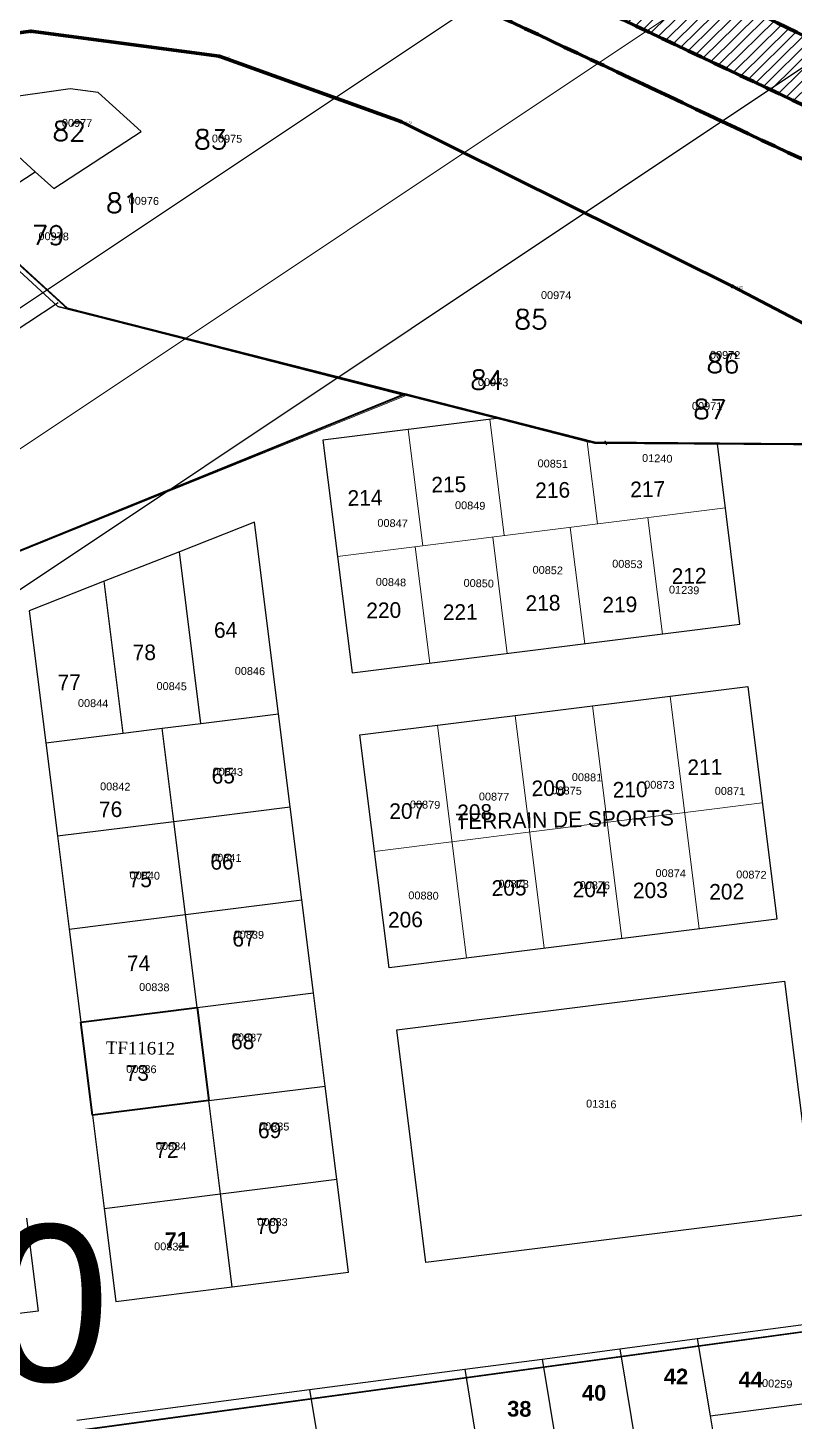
# Model space of a CAD drawing. Header units: metres. Extents: x 0 to 1324930, y 0 to 1631912.
# Drawn here: x 253857.3 to 253955.4, y 1631314.6 to 1631492.8 of the extents above; entities that cross this region are included whole.
import ezdxf
from ezdxf.enums import TextEntityAlignment as Align

# ---------------------------------------------------------------- set-up
doc = ezdxf.new("R2010")
doc.units = ezdxf.units.M
doc.header["$MEASUREMENT"] = 0
for name, color, linetype in [('A_revoir_niveau_0', 7, 'Continuous'), ('limites_parcelles', 7, 'Continuous'), ('limites_tf', 7, 'Continuous'), ('numero_lot', 7, 'Continuous'), ('numero_parcelle', 7, 'Continuous')]:
    doc.layers.add(name, color=color, linetype=linetype)
for name, color, linetype, lineweight in [('Div_Cont', 7, 'Continuous', 0), ('Numero Titre Foncier', 4, 'Continuous', 0), ('Régularisation', 1, 'Continuous', 40), ('TITRE FONCIER', 7, 'Continuous', 0), ('Voirie', 252, 'Continuous', 0), ('檩条', 4, 'Continuous', 0)]:
    doc.layers.add(name, color=color, linetype=linetype, lineweight=lineweight)
doc.layers.add('Lignes HT Vectorisées', color=6, linetype='Continuous', lineweight=0, true_color=0xff00ff)
doc.styles.get("Standard").update_dxf_attribs({"font": 'txt.shx'})
doc.styles.add('Style-Arial', font='arial.ttf')
doc.styles.add('Style-Times New Roman', font='times.ttf')
doc.styles.add('style1', font='')
doc.styles.get('style1').set_extended_font_data('Times New Roman', bold=True)

# ---------------------------------------------------------------- blocks, each defined once
blk = doc.blocks.new('*U138')
at = {"layer": '檩条', "color": 7, "linetype": 'Continuous', "lineweight": 0}
for p, q in [((-6.078739, 19.567291, 0.00005), (-7.943194, 34.450967, 0.00005)), ((-16.497313, 18.262173, 0.00005), (-18.361767, 33.145849, 0.00005)), ((5.828201, 21.058855, 0.00005), (4.510017, 31.581733, 0.00005)), ((-27.412008, 16.894906, 0.00005), (22.200146, 23.109743, 0.00005)), ((12.277794, 21.866786, 0.00005), (14.142249, 6.98311, 0.00005)), ((2.355344, 20.623816, 0.00005), (4.219798, 5.74014, 0.00005)), ((-17.489558, 18.137876, 0.00005), (-15.625103, 3.2542, 0.00005)), ((-7.567107, 19.380846, 0.00005), (-5.702652, 4.49717, 0.00005))]:
    blk.add_line(p, q, dxfattribs=at)
at = {"layer": '檩条', "color": 7, "lineweight": 0, "ltscale": 39.37}
for p, q in [((18.865445, -30.722137, 0.00005), (15.136543, -0.954845, 0.00005)), ((-0.979416, -33.208072, 0.00005), (-4.708318, -3.44078, 0.00005)), ((8.943015, -31.965105, 0.00005), (5.214113, -2.197812, 0.00005)), ((-10.901847, -34.451039, 0.00005), (-14.630749, -4.683747, 0.00005)), ((-22.688729, -20.81036, 0.00005), (26.923425, -14.595524, 0.00005))]:
    blk.add_line(p, q, dxfattribs=at)
at = {"layer": '檩条', "color": 5, "lineweight": 0, "style": 'Style-Arial'}
for s, rotation, p in [('00851', 358.3981, (-1.809044, 29.325848, -0.000071)), ('00849', 358.3981, (-12.373838, 23.982426, -0.000071)), ('00847', 358.3981, (-22.301645, 21.718665, -0.000071)), ('00853', 358.3981, (7.735043, 16.495885, -0.000071)), ('00852', 358.3981, (-2.449239, 15.713674, -0.000071)), ('00848', 358.3981, (-22.508094, 14.17408, -0.000071)), ('00850', 358.3981, (-11.279636, 14.034851, -0.000071)), ('01239', 358.26587, (14.998722, 13.17904, 0.00005)), ('00873', 359, (11.823863, -11.769329, 0.00005)), ('00877', 359, (-9.327791, -13.2796, 0.00005)), ('00875', 359, (-0.042561, -12.501937, 0.00005)), ('00871', 359, (20.84698, -12.56067, 0.00005)), ('00879', 359, (-18.147813, -14.300318, 0.00005)), ('00874', 359, (13.269662, -23.071414, 0.00005)), ('00878', 359, (-6.821451, -24.433446, 0.00005)), ('00876', 359, (3.566622, -24.61477, 0.00005)), ('00872', 359, (23.594437, -23.251633, 0.00005)), ('00880', 359, (-18.35074, -25.926026, 0.00005))]:
    blk.add_text(s, height=1, rotation=rotation, dxfattribs=at).set_placement(p, align=Align.TOP_LEFT)
at = {"layer": '檩条', "color": 7, "linetype": 'Continuous', "lineweight": 0, "style": 'Style-Arial'}
blk.add_text('00881', height=1, rotation=359, dxfattribs=at).set_placement((2.566495, -10.802248, 0.00005), align=Align.TOP_LEFT)
at = {"layer": '檩条', "color": 7, "lineweight": 13, "char_height": 1.999996, "attachment_point": 5, "rotation": 0.99997641, "line_spacing_factor": 0.6}
for s, insert in [('\\fComic Sans MS|b0|i0|c00|p71;215', (-13.182308, 26.103706, 0.00005)), ('\\fComic Sans MS|b0|i0|c00|p71;214', (-23.901578, 24.40843, 0.00005)), ('\\fComic Sans MS|b0|i0|c00|p71;216', (0.102997, 25.381336, 0.00005)), ('\\fComic Sans MS|b0|i0|c00|p71;217', (12.259862, 25.511433, 0.00005)), ('\\fComic Sans MS|b0|i0|c00|p71;212', (17.559702, 14.421884, 0.00005)), ('\\fComic Sans MS|b0|i0|c00|p71;220', (-21.504031, 10.012674, 0.00005)), ('\\fComic Sans MS|b0|i0|c00|p71;221', (-11.713668, 9.799294, 0.00005)), ('\\fComic Sans MS|b0|i0|c00|p71;218', (-1.134558, 10.948895, 0.00005)), ('\\fComic Sans MS|b0|i0|c00|p71;219', (8.697512, 10.737375, 0.00005)), ('\\fComic Sans MS|b0|i0|c00|p71;211', (19.569332, -10.026852, 0.00005)), ('\\fComic Sans MS|b0|i0|c00|p71;209', (-0.360548, -12.736988, 0.00005)), ('\\fComic Sans MS|b0|i0|c00|p71;210', (10.011489, -12.918592, 0.00005)), ('\\fComic Sans MS|b0|i0|c00|p71;207', (-18.560216, -15.659528, 0.00005)), ('\\fComic Sans MS|b0|i0|c00|p71;208', (-9.868734, -15.809164, 0.00005)), ('\\fComic Sans MS|b0|i0|c00|p71;205', (-5.471241, -25.488881, 0.00005)), ('\\fComic Sans MS|b0|i0|c00|p71;204', (4.892307, -25.670633, 0.00005)), ('\\fComic Sans MS|b0|i0|c00|p71;203', (12.602282, -25.802709, 0.00005)), ('\\fComic Sans MS|b0|i0|c00|p71;202', (22.36703, -25.973581, 0.00005)), ('\\fComic Sans MS|b0|i0|c00|p71;206', (-18.732026, -29.554236, 0.00005))]:
    blk.add_mtext(s, dxfattribs=dict(at, insert=insert))

msp = doc.modelspace()

# ---------------------------------------------------------------- hatches: boundary and pattern name
at = {"layer": 'voirie', "linetype": 'Continuous', "lineweight": 0}
h = msp.add_hatch(dxfattribs=at)
h.set_pattern_fill('HATCH', style=0, pattern_type=2)
h.set_pattern_definition([(44.628, (253668.0499, 1631419.1287), (-0.702501, 0.7116828), [])])
edge = h.paths.add_edge_path()
edge.add_line((254014.0793, 1631463.66775), (253932.93109, 1631503.37016))
edge.add_spline(control_points=[(253932.93109, 1631503.37016), (253924.09252, 1631507.6945), (253915.09848, 1631511.62657), (253905.97768, 1631515.40741), (253899.92181, 1631517.91774), (253893.64847, 1631519.63697), (253887.2927, 1631521.32485), (253883.30091, 1631522.38493), (253879.28576, 1631523.13048), (253875.20971, 1631523.67635), (253866.14483, 1631524.89033), (253856.92444, 1631525.11568), (253847.84401, 1631524.42704), (253840.3009, 1631523.85498), (253832.85261, 1631522.49576), (253825.45177, 1631520.45834), (253819.31819, 1631518.76978), (253813.36853, 1631516.94879), (253807.67377, 1631514.20063), (253799.46312, 1631510.23836), (253791.44754, 1631506.11622), (253783.65278, 1631501.49632), (253769.01177, 1631492.8187), (253754.39164, 1631484.12887), (253739.82402, 1631475.33933), (253733.47314, 1631471.50744), (253727.17317, 1631467.59583), (253720.82047, 1631463.76347), (253713.38388, 1631459.27723), (253705.76374, 1631455.13038), (253697.98561, 1631451.23046), (253690.62732, 1631447.54104), (253683.13811, 1631444.14849), (253675.43661, 1631441.29165), (253670.7603, 1631439.55699), (253666.08144, 1631437.83003), (253661.40557, 1631436.09464), (253655.08779, 1631433.74987), (253648.7612, 1631431.42864), (253642.45249, 1631429.05954)], knot_values=[0, 0, 0, 0, 0.093200309, 0.093200309, 0.093200309, 0.15508173, 0.15508173, 0.15508173, 0.193946821, 0.193946821, 0.193946821, 0.280380501, 0.280380501, 0.280380501, 0.352180884, 0.352180884, 0.352180884, 0.411686712, 0.411686712, 0.411686712, 0.497481536, 0.497481536, 0.497481536, 0.658631128, 0.658631128, 0.658631128, 0.728885801, 0.728885801, 0.728885801, 0.811127136, 0.811127136, 0.811127136, 0.888929419, 0.888929419, 0.888929419, 0.936170485, 0.936170485, 0.936170485, 1, 1, 1, 1], degree=3, periodic=0)
edge.add_line((253642.45249, 1631429.05954), (253634.56008, 1631426.09572))
edge.add_line((253634.56008, 1631426.09572), (253630.43622, 1631407.1851))
edge.add_spline(control_points=[(253630.43622, 1631407.1851), (253629.82756, 1631404.39402), (253633.35895, 1631402.30819), (253636.01409, 1631400.67875), (253639.34526, 1631398.63443), (253642.62531, 1631397.73497), (253646.19078, 1631397.2086), (253650.60421, 1631396.55705), (253655.09842, 1631396.24952), (253659.49086, 1631396.71624), (253663.44632, 1631397.13652), (253667.32498, 1631397.97817), (253671.13845, 1631399.54068), (253675.11377, 1631401.1695), (253678.87067, 1631402.94946), (253681.97406, 1631405.76046), (253686.35548, 1631409.72907), (253690.61522, 1631413.73649), (253694.82478, 1631417.84328), (253707.36409, 1631430.07644), (253719.77569, 1631442.42459), (253732.35531, 1631454.61538), (253736.55064, 1631458.68103), (253740.85815, 1631462.61547), (253745.19302, 1631466.54228), (253749.88185, 1631470.78974), (253754.88018, 1631474.60866), (253760.05769, 1631478.30202), (253771.43646, 1631486.41905), (253783.54398, 1631492.89833), (253796.10202, 1631499.18244), (253806.53792, 1631504.40462), (253817.02702, 1631508.64182), (253828.37892, 1631511.69215), (253836.5964, 1631513.90024), (253844.87437, 1631514.82893), (253853.19692, 1631515.15409), (253861.34503, 1631515.47243), (253869.55999, 1631515.16688), (253877.70646, 1631514.07993), (253886.49774, 1631512.90695), (253895.49556, 1631511.76924), (253903.4725, 1631507.99452)], knot_values=[0, 0, 0, 0, 0.027111142, 0.027111142, 0.027111142, 0.061125129, 0.061125129, 0.061125129, 0.103228568, 0.103228568, 0.103228568, 0.14114339, 0.14114339, 0.14114339, 0.18066748, 0.18066748, 0.18066748, 0.236468305, 0.236468305, 0.236468305, 0.402686169, 0.402686169, 0.402686169, 0.458120117, 0.458120117, 0.458120117, 0.518080447, 0.518080447, 0.518080447, 0.649857188, 0.649857188, 0.649857188, 0.759365469, 0.759365469, 0.759365469, 0.838637017, 0.838637017, 0.838637017, 0.916247019, 0.916247019, 0.916247019, 1, 1, 1, 1], degree=3, periodic=0)
edge.add_line((253903.4725, 1631507.99452), (254010.18091, 1631457.49964))
edge.add_line((254010.18091, 1631457.49964), (254014.0793, 1631463.66775))

# ---------------------------------------------------------------- linework, layer by layer
at = {"layer": 'A_revoir_niveau_0', "color": 7, "ltscale": 39.37, "flags": 128}
msp.add_lwpolyline([(253931.16458, 1631439.88001), (253931.37645, 1631439.45955)], dxfattribs=at)
at = {"layer": 'A_revoir_niveau_0', "color": 1, "ltscale": 39.37, "flags": 128}
msp.add_lwpolyline([(253931.16468, 1631439.87998), (253931.18815, 1631439.90545)], close=True, dxfattribs=at)
at = {"layer": 'A_revoir_niveau_0', "color": 0, "ltscale": 39.37}
for p in [(253930.98761, 1631439.67984), (253931.01427, 1631439.66037), (253931.08908, 1631439.77008), (253931.08908, 1631439.77008), (253931.11575, 1631439.75061), (253931.19056, 1631439.86032), (253931.19124, 1631439.86054), (253931.19124, 1631439.86054)]:
    msp.add_point(p, dxfattribs=at)
at = {"layer": 'A_revoir_niveau_0', "color": 0, "lineweight": 0, "ltscale": 39.37}
for p in [(253930.98761, 1631439.67984), (253931.01427, 1631439.66037), (253931.08908, 1631439.77008), (253931.08908, 1631439.77008), (253931.11575, 1631439.75061), (253931.19056, 1631439.86032), (253931.19124, 1631439.86054), (253931.19124, 1631439.86054)]:
    msp.add_point(p, dxfattribs=at)
at = {"layer": 'Div_Cont', "color": 7}
for p, q in [((253860.90827, 1631458.1982), (253860.90827, 1631458.1982)), ((253860.99358, 1631458.2535), (253860.99358, 1631458.2535))]:
    msp.add_line(p, q, dxfattribs=at)
at = {"layer": 'Lignes HT Vectorisées', "color": 5, "flags": 128}
msp.add_lwpolyline([(253756.66915, 1629670.28747), (253861.6214, 1629827.96483), (253775.88294, 1630131.98512), (253683.84738, 1630461.07475), (253586.37462, 1630811.1062), (253617.63126, 1631056.92065), (253648.5016, 1631303.4799), (253822.38623, 1631416.29853), (253967.16361, 1631512.85749)], dxfattribs=at)
at = {"layer": 'limites_parcelles'}
for p, q in [((253843.78787, 1631448.60241), (253950.85481, 1631520.01047)), ((253983.47234, 1631505.70453), (253844.73288, 1631413.17313)), ((253862.73998, 1631484.96998), (253848.82298, 1631482.98598)), ((253866.35198, 1631484.52898), (253862.73998, 1631484.96998)), ((253871.85798, 1631479.52298), (253866.35198, 1631484.52898)), ((253848.82298, 1631482.98598), (253858.28444, 1631474.38348)), ((253860.66398, 1631472.21998), (253871.85798, 1631479.52298)), ((253849.53198, 1631468.67398), (253858.28444, 1631474.38348)), ((253858.28444, 1631474.38348), (253860.66398, 1631472.21998)), ((253844.86947, 1631446.93986), (253861.22873, 1631457.65174)), ((253917.30264, 1631442.82844), (253895.10224, 1631440.04743)), ((253895.10224, 1631440.04743), (253898.83115, 1631410.28008)), ((253948.4433, 1631416.49492), (253945.55084, 1631439.58502)), ((253886.33775, 1631429.56079), (253876.7335, 1631425.7778)), ((253889.4059, 1631405.06814), (253886.33775, 1631429.56079)), ((253876.7335, 1631425.7778), (253867.12926, 1631421.9948)), ((253879.48355, 1631403.82458), (253876.7335, 1631425.7778)), ((253867.12926, 1631421.9948), (253857.52535, 1631418.21194)), ((253869.56119, 1631402.58101), (253867.12926, 1631421.9948)), ((253857.52535, 1631418.21194), (253859.63864, 1631401.33742)), ((253898.83115, 1631410.28008), (253948.4433, 1631416.49492)), ((253899.82552, 1631402.34214), (253949.43767, 1631408.55697)), ((253949.43767, 1631408.55697), (253953.16658, 1631378.78968)), ((253879.48355, 1631403.82458), (253889.4059, 1631405.06814)), ((253890.89746, 1631393.16122), (253889.4059, 1631405.06814)), ((253859.63864, 1631401.33742), (253869.56119, 1631402.58101)), ((253869.56119, 1631402.58101), (253874.52237, 1631403.20279)), ((253874.52237, 1631403.20279), (253879.48355, 1631403.82458)), ((253876.01393, 1631391.29588), (253874.52237, 1631403.20279)), ((253903.55442, 1631372.57484), (253899.82552, 1631402.34214)), ((253859.63864, 1631401.33742), (253861.12981, 1631389.43046)), ((253876.01393, 1631391.29588), (253890.89746, 1631393.16122)), ((253892.38902, 1631381.25431), (253890.89746, 1631393.16122)), ((253861.12981, 1631389.43046), (253876.01393, 1631391.29588)), ((253877.50549, 1631379.38896), (253876.01393, 1631391.29588)), ((253861.12981, 1631389.43046), (253862.62098, 1631377.52349)), ((253877.50549, 1631379.38896), (253892.38902, 1631381.25431)), ((253893.88059, 1631369.34739), (253892.38902, 1631381.25431)), ((253862.62098, 1631377.52349), (253877.50549, 1631379.38896)), ((253878.99705, 1631367.48204), (253877.50549, 1631379.38896)), ((253862.62098, 1631377.52349), (253864.11216, 1631365.61653)), ((253953.16658, 1631378.78968), (253903.55442, 1631372.57484)), ((253904.5488, 1631364.6369), (253954.16095, 1631370.85174)), ((253954.16095, 1631370.85174), (253957.88985, 1631341.08444)), ((253878.99705, 1631367.48204), (253893.88059, 1631369.34739)), ((253895.37215, 1631357.44047), (253893.88059, 1631369.34739)), ((253864.11216, 1631365.61653), (253878.99705, 1631367.48204)), ((253880.48861, 1631355.57513), (253878.99705, 1631367.48204)), ((253864.11216, 1631365.61653), (253865.60333, 1631353.70956)), ((253908.2777, 1631334.86961), (253904.5488, 1631364.6369)), ((253880.48861, 1631355.57513), (253895.37215, 1631357.44047)), ((253896.86371, 1631345.53356), (253895.37215, 1631357.44047)), ((253865.60333, 1631353.70956), (253880.48861, 1631355.57513)), ((253881.98017, 1631343.66821), (253880.48861, 1631355.57513)), ((253865.60333, 1631353.70956), (253867.0945, 1631341.8026)), ((253881.98017, 1631343.66821), (253896.86371, 1631345.53356)), ((253898.35527, 1631333.62664), (253896.86371, 1631345.53356)), ((253867.0945, 1631341.8026), (253881.98017, 1631343.66821)), ((253883.47173, 1631331.76129), (253881.98017, 1631343.66821)), ((253867.0945, 1631341.8026), (253868.58568, 1631329.89563)), ((253857.17203, 1631340.55995), (253858.66321, 1631328.65299)), ((253957.88985, 1631341.08444), (253908.2777, 1631334.86961)), ((253883.47173, 1631331.76129), (253898.35527, 1631333.62664)), ((253868.58568, 1631329.89563), (253883.47173, 1631331.76129)), ((253858.66321, 1631328.65299), (253843.7795, 1631326.78902)), ((253942.98762, 1631325.14297), (253957.8674, 1631327.10184)), ((253923.1479, 1631322.53114), (253933.06776, 1631323.83706)), ((253933.06776, 1631323.83706), (253942.98762, 1631325.14297)), ((253933.06776, 1631323.83706), (253935.51739, 1631309.03015)), ((253942.98762, 1631325.14297), (253944.62071, 1631315.2717)), ((253913.22805, 1631321.22522), (253923.1479, 1631322.53114)), ((253923.1479, 1631322.53114), (253925.59754, 1631307.72423)), ((253893.38833, 1631318.61339), (253913.22805, 1631321.22522)), ((253913.22805, 1631321.22522), (253915.67768, 1631306.41832)), ((253863.62876, 1631314.69565), (253893.38833, 1631318.61339)), ((253893.38833, 1631318.61339), (253895.83797, 1631303.80649)), ((253944.62071, 1631315.2717), (253960.24396, 1631317.32845)), ((253944.62071, 1631315.2717), (253946.25379, 1631305.40043))]:
    msp.add_line(p, q, dxfattribs=at)
at = {"layer": 'limites_tf', "color": 5, "linetype": 'Continuous', "lineweight": 30}
for p, q in [((253862.43798, 1631456.92998), (253817.16198, 1631498.10298)), ((253929.86281, 1631439.78064), (253862.43798, 1631456.92998)), ((253818.46112, 1631410.52824), (253905.63421, 1631445.9457)), ((253905.63421, 1631445.9457), (253929.86281, 1631439.78064)), ((253929.86281, 1631439.78064), (254025.53971, 1631438.99937)), ((253966.13803, 1631327.30111), (253798.24863, 1631304.45336))]:
    msp.add_line(p, q, dxfattribs=at)
at = {"layer": 'limites_tf', "color": 80, "linetype": 'Continuous', "lineweight": 13}
msp.add_line((253905.23798, 1631445.93198), (253929.24498, 1631439.75898), dxfattribs=at)
at = {"layer": 'limites_tf', "color": 5, "linetype": 'Continuous', "lineweight": 30, "flags": 128}
for points in [[(253842.15442, 1631567.68608), (254094.92937, 1631456.81988), (254025.18755, 1631439.00592), (253929.8697, 1631439.64472), (253861.19945, 1631457.14859), (253816.5706, 1631498.26227), (253779.16867, 1631547.83124), (253842.15442, 1631567.68608)], [(254274.3391, 1631378.1314), (254094.97659, 1631456.79917), (254025.54142, 1631439.00818), (253929.86455, 1631439.79262), (253905.63554, 1631445.95606), (253905.63226, 1631445.9569), (253818.46188, 1631410.54391), (253674.27791, 1631258.40656), (253665.39446, 1631185.37207), (253745.9845, 1631186.0244), (253792.46809, 1631183.4664), (253798.24587, 1631304.46971), (253966.13604, 1631327.31189), (253984.26304, 1631250.78612), (254072.17321, 1631231.50437), (254122.35522, 1631360.28414), (254263.72559, 1631310.14601), (254286.77006, 1631375.1232), (254274.3391, 1631378.1314)]]:
    msp.add_lwpolyline(points, close=True, dxfattribs=at)
at = {"layer": 'limites_tf', "color": 5, "linetype": 'Continuous', "lineweight": 40}
msp.add_3dface([(253864.10885, 1631365.61611), (253878.99472, 1631367.48175), (253880.48664, 1631355.57488), (253865.60112, 1631353.70929)], dxfattribs=at)
at = {"layer": 'Régularisation', "color": 1, "linetype": 'Continuous', "lineweight": 13, "flags": 128}
msp.add_lwpolyline([(253839.76443, 1631477.42891), (253862.45466, 1631456.80814), (253905.62383, 1631445.70834), (253818.36445, 1631410.504), (253673.8142, 1631258.71461), (253664.56035, 1631257.26015), (253678.09187, 1631366.54965), (253696.37845, 1631371.50071), (253714.56069, 1631385.71313), (253732.85133, 1631402.99468), (253767.09586, 1631437.91941), (253785.21246, 1631451.52241), (253805.64861, 1631462.90386), (253839.76443, 1631477.42891)], close=True, dxfattribs=at)
at = {"layer": 'voirie', "color": 7, "linetype": 'Continuous', "lineweight": 80, "flags": 128}
msp.add_lwpolyline([(254002.58234, 1631434.17948), (253967.65807, 1631449.19155), (253947.45604, 1631459.72693), (253905.07688, 1631480.78653), (253881.83975, 1631489.15857), (253857.73091, 1631492.34217), (253833.24277, 1631489.01209), (253796.06121, 1631473.64517), (253774.26252, 1631461.75045), (253754.96645, 1631447.32442), (253719.98113, 1631412.27083), (253702.07385, 1631395.34374), (253685.77738, 1631383.00328)], dxfattribs=at)
at = {"layer": 'voirie', "color": 7, "linetype": 'Continuous', "lineweight": 80}
for points, knots in [([(254014.0793, 1631463.66775), (253987.0299, 1631476.90189), (253959.9805, 1631490.13602), (253932.93109, 1631503.37016), (253924.09252, 1631507.6945), (253915.09848, 1631511.62657), (253905.97768, 1631515.40741), (253899.92181, 1631517.91774), (253893.64847, 1631519.63697), (253887.2927, 1631521.32485), (253883.30091, 1631522.38493), (253879.28576, 1631523.13048), (253875.20971, 1631523.67635), (253866.14483, 1631524.89033), (253856.92444, 1631525.11568), (253847.84401, 1631524.42704), (253840.3009, 1631523.85498), (253832.85261, 1631522.49576), (253825.45177, 1631520.45834), (253819.31819, 1631518.76978), (253813.36853, 1631516.94879), (253807.67377, 1631514.20063), (253799.46312, 1631510.23836), (253791.44754, 1631506.11622), (253783.65278, 1631501.49632), (253769.01177, 1631492.8187), (253754.39164, 1631484.12887), (253739.82402, 1631475.33933), (253733.47314, 1631471.50744), (253727.17317, 1631467.59583), (253720.82047, 1631463.76347), (253713.38388, 1631459.27723), (253705.76374, 1631455.13038), (253697.98561, 1631451.23046), (253690.62732, 1631447.54104), (253683.13811, 1631444.14849), (253675.43661, 1631441.29165), (253670.7603, 1631439.55699), (253666.08144, 1631437.83003), (253661.40557, 1631436.09464), (253655.08779, 1631433.74987), (253648.7612, 1631431.42864), (253642.45249, 1631429.05954), (253639.82169, 1631428.0716), (253637.19089, 1631427.08366), (253634.56008, 1631426.09572)], [0, 0, 0, 0, 0.217425325, 0.217425325, 0.217425325, 0.288470472, 0.288470472, 0.288470472, 0.335641718, 0.335641718, 0.335641718, 0.365267973, 0.365267973, 0.365267973, 0.431155025, 0.431155025, 0.431155025, 0.485887341, 0.485887341, 0.485887341, 0.531247709, 0.531247709, 0.531247709, 0.596647771, 0.596647771, 0.596647771, 0.719489601, 0.719489601, 0.719489601, 0.773043646, 0.773043646, 0.773043646, 0.835734938, 0.835734938, 0.835734938, 0.89504241, 0.89504241, 0.89504241, 0.93105354, 0.93105354, 0.93105354, 0.979709788, 0.979709788, 0.979709788, 1, 1, 1, 1]), ([(253634.56008, 1631426.09572), (253633.18546, 1631419.79218), (253631.81084, 1631413.48864), (253630.43622, 1631407.1851), (253629.82756, 1631404.39402), (253633.35895, 1631402.30819), (253636.01409, 1631400.67875), (253639.34526, 1631398.63443), (253642.62531, 1631397.73497), (253646.19078, 1631397.2086), (253650.60421, 1631396.55705), (253655.09842, 1631396.24952), (253659.49086, 1631396.71624), (253663.44632, 1631397.13652), (253667.32498, 1631397.97817), (253671.13845, 1631399.54068), (253675.11377, 1631401.1695), (253678.87067, 1631402.94946), (253681.97406, 1631405.76046), (253686.35548, 1631409.72907), (253690.61522, 1631413.73649), (253694.82478, 1631417.84328), (253707.36409, 1631430.07644), (253719.77569, 1631442.42459), (253732.35531, 1631454.61538), (253736.55064, 1631458.68103), (253740.85815, 1631462.61547), (253745.19302, 1631466.54228), (253749.88185, 1631470.78974), (253754.88018, 1631474.60866), (253760.05769, 1631478.30202), (253771.43646, 1631486.41905), (253783.54398, 1631492.89833), (253796.10202, 1631499.18244), (253806.53792, 1631504.40462), (253817.02702, 1631508.64182), (253828.37892, 1631511.69215), (253836.5964, 1631513.90024), (253844.87437, 1631514.82893), (253853.19692, 1631515.15409), (253861.34503, 1631515.47243), (253869.55999, 1631515.16688), (253877.70646, 1631514.07993), (253886.49774, 1631512.90695), (253895.49556, 1631511.76924), (253903.4725, 1631507.99452), (253939.04197, 1631491.16289), (253974.61144, 1631474.33126), (254010.18091, 1631457.49964)], [0, 0, 0, 0, 0.042677889, 0.042677889, 0.042677889, 0.061574792, 0.061574792, 0.061574792, 0.085283088, 0.085283088, 0.085283088, 0.114629864, 0.114629864, 0.114629864, 0.141057105, 0.141057105, 0.141057105, 0.168606032, 0.168606032, 0.168606032, 0.207500106, 0.207500106, 0.207500106, 0.323356634, 0.323356634, 0.323356634, 0.361994988, 0.361994988, 0.361994988, 0.403788304, 0.403788304, 0.403788304, 0.495638815, 0.495638815, 0.495638815, 0.57196785, 0.57196785, 0.57196785, 0.627221395, 0.627221395, 0.627221395, 0.681316817, 0.681316817, 0.681316817, 0.739693993, 0.739693993, 0.739693993, 1, 1, 1, 1]), ([(253618.55824, 1630811.93265), (253615.63997, 1630812.82328), (253612.72169, 1630813.71392), (253609.80341, 1630814.60455), (253607.05162, 1630815.44437), (253604.28836, 1630818.63114), (253604.598, 1630821.48949), (253608.87948, 1630861.01292), (253613.67903, 1630900.534), (253618.0762, 1630940.07349), (253623.13628, 1630985.57397), (253628.26861, 1631030.97607), (253633.22377, 1631076.57602), (253634.31753, 1631086.64138), (253634.39086, 1631096.77214), (253634.41747, 1631106.86791), (253634.44129, 1631115.90721), (253633.98282, 1631124.94361), (253633.08346, 1631133.97814), (253632.01873, 1631144.67388), (253630.47772, 1631155.23103), (253628.29266, 1631165.75292), (253626.55485, 1631174.1211), (253624.46273, 1631182.35637), (253622.24574, 1631190.5837), (253615.78429, 1631214.56245), (253606.59298, 1631237.58606), (253600.20021, 1631261.73134), (253597.02759, 1631273.71423), (253595.43699, 1631285.93114), (253594.14985, 1631298.19839), (253593.06189, 1631308.5673), (253593.03743, 1631319.04618), (253593.55566, 1631329.43791), (253594.18821, 1631342.12203), (253596.8899, 1631354.52544), (253600.11073, 1631367.00814), (253602.25784, 1631375.32955), (253604.95445, 1631382.5885), (253611.01108, 1631389.97685), (253613.64233, 1631393.18665), (253616.79236, 1631396.78606), (253620.28523, 1631395.97577), (253624.37848, 1631395.0262), (253628.45969, 1631393.20247), (253632.60674, 1631392.01069), (253636.54384, 1631390.87924), (253640.4687, 1631389.65467), (253644.4538, 1631388.7467), (253649.76195, 1631387.53729), (253655.40542, 1631388.43188), (253660.81272, 1631389.2975), (253665.21546, 1631390.00231), (253669.48953, 1631390.98203), (253673.64437, 1631392.89826), (253678.23814, 1631395.01694), (253682.491, 1631397.4358), (253686.07303, 1631400.81374), (253690.2231, 1631404.72736), (253694.32327, 1631408.6534), (253698.38904, 1631412.63602), (253711.29332, 1631425.2764), (253724.0934, 1631438.01181), (253737.03345, 1631450.61692), (253740.95536, 1631454.43732), (253745.02888, 1631458.08556), (253749.10996, 1631461.74575), (253753.83581, 1631465.98421), (253758.82834, 1631469.83763), (253764.00603, 1631473.56729), (253774.84124, 1631481.37225), (253786.41248, 1631487.56758), (253798.46204, 1631493.48), (253808.96389, 1631498.63299), (253819.55777, 1631502.66611), (253830.92502, 1631505.69349), (253838.2665, 1631507.6487), (253845.65504, 1631508.61555), (253853.09052, 1631508.93165), (253861.20689, 1631509.27669), (253869.39863, 1631508.89186), (253877.51441, 1631507.75705), (253885.4398, 1631506.64885), (253893.54476, 1631505.62291), (253900.744, 1631502.22811), (253936.62922, 1631485.30643), (253972.51445, 1631468.38475), (254008.39968, 1631451.46308)], [0, 0, 0, 0, 0.008738248, 0.008738248, 0.008738248, 0.016977969, 0.016977969, 0.016977969, 0.130911466, 0.130911466, 0.130911466, 0.262021663, 0.262021663, 0.262021663, 0.290961855, 0.290961855, 0.290961855, 0.316873591, 0.316873591, 0.316873591, 0.347549798, 0.347549798, 0.347549798, 0.371946938, 0.371946938, 0.371946938, 0.443052896, 0.443052896, 0.443052896, 0.478341576, 0.478341576, 0.478341576, 0.508169358, 0.508169358, 0.508169358, 0.544577094, 0.544577094, 0.544577094, 0.568847772, 0.568847772, 0.568847772, 0.579391936, 0.579391936, 0.579391936, 0.591748551, 0.591748551, 0.591748551, 0.603479571, 0.603479571, 0.603479571, 0.619105246, 0.619105246, 0.619105246, 0.631827968, 0.631827968, 0.631827968, 0.645894731, 0.645894731, 0.645894731, 0.66219222, 0.66219222, 0.66219222, 0.713918545, 0.713918545, 0.713918545, 0.729595902, 0.729595902, 0.729595902, 0.747750107, 0.747750107, 0.747750107, 0.785740962, 0.785740962, 0.785740962, 0.818852057, 0.818852057, 0.818852057, 0.840236657, 0.840236657, 0.840236657, 0.863579545, 0.863579545, 0.863579545, 0.886374843, 0.886374843, 0.886374843, 1, 1, 1, 1])]:
    msp.add_open_spline(points, degree=3, knots=knots, dxfattribs=at)
for p in [(253857.73091, 1631492.34217), (253881.83975, 1631489.15857), (253905.07688, 1631480.78653), (253947.45604, 1631459.72693)]:
    msp.add_point(p, dxfattribs=at)

# ---------------------------------------------------------------- block references
at = {"layer": '檩条', "color": 7, "lineweight": 0, "ltscale": 39.37}
msp.add_blockref('*U138', (253924.3787, 1631408.26885, -0.00005), dxfattribs=at)

# ---------------------------------------------------------------- texts
at = {"layer": 'Numero Titre Foncier', "color": 4, "linetype": 'Continuous', "lineweight": 13, "style": 'Style-Arial'}
msp.add_text('TF 2830', height=19.99996, rotation=359, dxfattribs=at).set_placement((253815.81772, 1631330.45668), align=Align.MIDDLE_CENTER)
at = {"layer": 'numero_lot', "color": 7, "linetype": 'Continuous', "lineweight": 0}
for s, p in [('82', (253862.63298, 1631479.56998)), ('83', (253880.74798, 1631478.50598)), ('81', (253869.47798, 1631470.37098)), ('79', (253859.94698, 1631466.25998)), ('85', (253921.70698, 1631455.48998)), ('86', (253946.29498, 1631449.89198)), ('84', (253916.07998, 1631447.73998)), ('87', (253944.59098, 1631443.99798))]:
    msp.add_text(s, height=2.479, rotation=359.46641, dxfattribs=at).set_placement(p, align=Align.MIDDLE_CENTER)
at = {"layer": 'numero_lot', "color": 7, "lineweight": 13, "char_height": 1.999996, "attachment_point": 5, "rotation": 0.9999764, "line_spacing_factor": 0.6}
for s, insert in [('\\fComic Sans MS|b0|i0|c00|p71;64', (253882.64526, 1631415.76238)), ('\\fComic Sans MS|b0|i0|c00|p71;78', (253872.24628, 1631412.88795)), ('\\fComic Sans MS|b0|i0|c00|p71;77', (253862.64602, 1631409.07881)), ('\\fComic Sans MS|b0|i0|c00|p71;65', (253882.34434, 1631397.11822)), ('\\fComic Sans MS|b0|i0|c00|p71;76', (253867.93425, 1631392.82372)), ('\\fComic Sans MS|b0|i0|c00|p71;TERRAIN DE SPORTS', (253926.01913, 1631391.51286)), ('\\fComic Sans MS|b0|i0|c00|p71;66', (253882.18152, 1631386.11537)), ('\\fComic Sans MS|b0|i0|c00|p71;75', (253871.72152, 1631383.85099)), ('\\fComic Sans MS|b0|i0|c00|p71;67', (253884.99536, 1631376.28004)), ('\\fComic Sans MS|b0|i0|c00|p71;74', (253871.51027, 1631373.15285)), ('\\fComic Sans MS|b0|i0|c00|p71;68', (253884.82538, 1631363.13817)), ('\\fComic Sans MS|b0|i0|c00|p71;73', (253871.33654, 1631359.09425)), ('\\fComic Sans MS|b0|i0|c00|p71;69', (253888.27455, 1631351.76482)), ('\\fComic Sans MS|b0|i0|c00|p71;72', (253875.12546, 1631349.24394)), ('\\fComic Sans MS|b0|i0|c00|p71;70', (253888.04511, 1631339.53858))]:
    msp.add_mtext(s, dxfattribs=dict(at, insert=insert))
at = {"layer": 'numero_lot', "color": 7, "lineweight": 13, "char_height": 2, "attachment_point": 7, "line_spacing_factor": 0.72, "style": 'style1'}
for s, insert, rotation in [('\\fArial|b1|i0|c00|p39;71', (253874.8759, 1631336.732), 0.9999764), ('\\fArial|b1|i0|c00|p39;42', (253938.69833, 1631319.32375), 359.3599931), ('\\fArial|b1|i0|c00|p39;44', (253948.26977, 1631318.92396), 359.3599931), ('\\fArial|b1|i0|c00|p39;40', (253928.21933, 1631317.20421), 359.3599931), ('\\fArial|b1|i0|c00|p39;38', (253918.65497, 1631315.15131), 359.3599931)]:
    msp.add_mtext(s, dxfattribs=dict(at, insert=insert, rotation=rotation))
at = {"layer": 'numero_parcelle', "color": 5, "lineweight": 0, "style": 'Style-Arial'}
for s, rotation, p in [('00977', 359.26587, (253861.70836, 1631481.14185)), ('00975', 359.26587, (253880.89314, 1631479.1374)), ('00976', 359.26587, (253870.2489, 1631471.18415)), ('00978', 359.26587, (253858.71127, 1631466.64234)), ('00974', 359.26587, (253922.99164, 1631459.11574)), ('00972', 359.26587, (253944.61261, 1631451.47267)), ('00973', 359.26587, (253914.93224, 1631447.98402)), ('00971', 359.26587, (253942.30326, 1631444.93675)), ('01240', 358.26587, (253935.93703, 1631438.27969)), ('00846', 359, (253883.82307, 1631411.05686)), ('00845', 359, (253873.81801, 1631409.11863)), ('00844', 359, (253863.76275, 1631406.94143)), ('00843', 359, (253880.99413, 1631398.17366)), ('00842', 359, (253866.5968, 1631396.28477)), ('00841', 359, (253880.80207, 1631387.17029)), ('00840', 359, (253870.37131, 1631384.90643)), ('00839', 359, (253883.68666, 1631377.3362)), ('00838', 359, (253871.59485, 1631370.62056)), ('00837', 359, (253883.45725, 1631364.19329)), ('00836', 359, (253869.93917, 1631360.14886)), ('01316', 358.26587, (253928.77643, 1631355.71079, -4042812.24492)), ('00835', 359, (253886.92623, 1631352.82029)), ('00834', 359, (253873.74035, 1631350.29877)), ('00833', 359, (253886.71282, 1631340.59433)), ('00832', 359, (253873.51628, 1631337.46151)), ('00259', 357.36, (253951.29401, 1631319.96583))]:
    msp.add_text(s, height=1, rotation=rotation, dxfattribs=at).set_placement(p, align=Align.TOP_LEFT)
at = {"layer": 'TITRE FONCIER', "color": 2, "linetype": 'Continuous', "lineweight": 0, "insert": (253867.33039, 1631363.15326), "char_height": 1.6, "attachment_point": 1, "rotation": 359.3717966, "style": 'Style-Times New Roman'}
msp.add_mtext('TF11612', dxfattribs=at)
at = {"layer": 'voirie', "color": 7, "linetype": 'Continuous', "lineweight": 80, "style": 'Style-Arial'}
for s, p in [('APIX175', (253857.73091, 1631492.34217)), ('APIX174', (253881.83975, 1631489.15857)), ('APIX173', (253905.07688, 1631480.78653)), ('APIX172', (253947.45604, 1631459.72693))]:
    msp.add_text(s, height=0.25, rotation=359.628, dxfattribs=at).set_placement(p, align=Align.TOP_LEFT)

doc.saveas('drawing.dxf')
